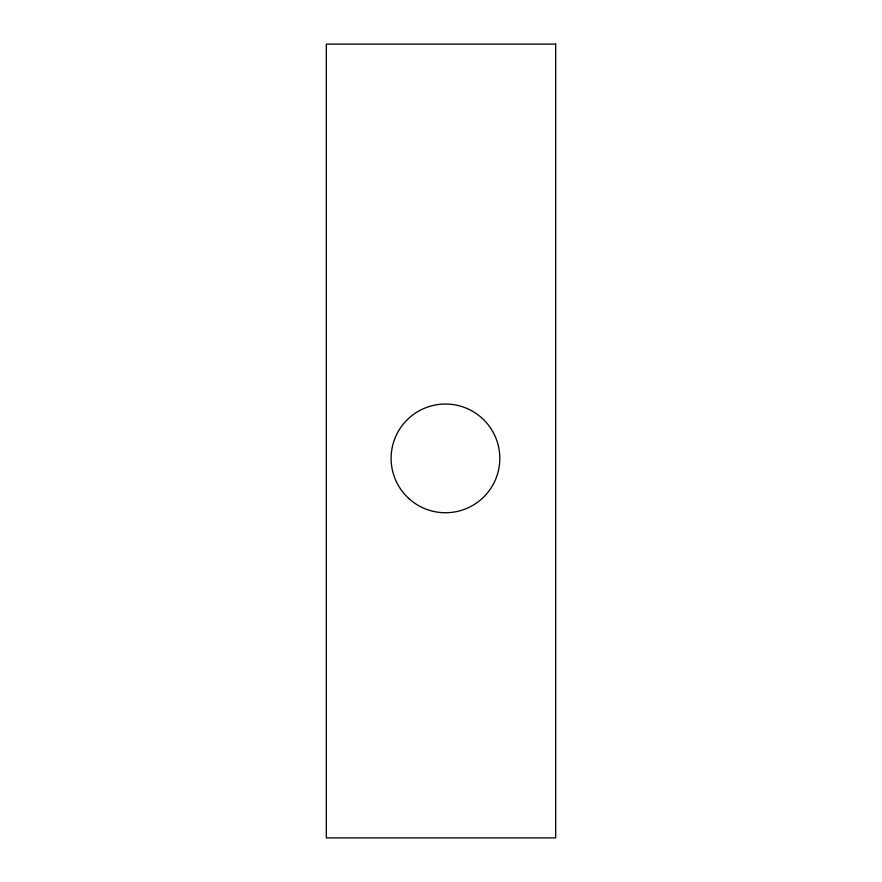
<?xml version="1.0" encoding="UTF-8"?>
<svg xmlns="http://www.w3.org/2000/svg" width="882" height="882" viewBox="0 0 882 882"><rect width="100%" height="100%" fill="white"/><g stroke="black" fill="none" stroke-linecap="round" stroke-linejoin="round"><path stroke-width="1.32" d="M555.682 44.1L326.318 44.1L326.318 837.9L555.682 837.9L555.682 44.1M408.95 498.639A54.342 54.342 0 0 0 498.584 469.885A54.342 54.342 0 0 0 428.861 406.635A54.342 54.342 0 0 0 408.95 498.639"/></g></svg>
